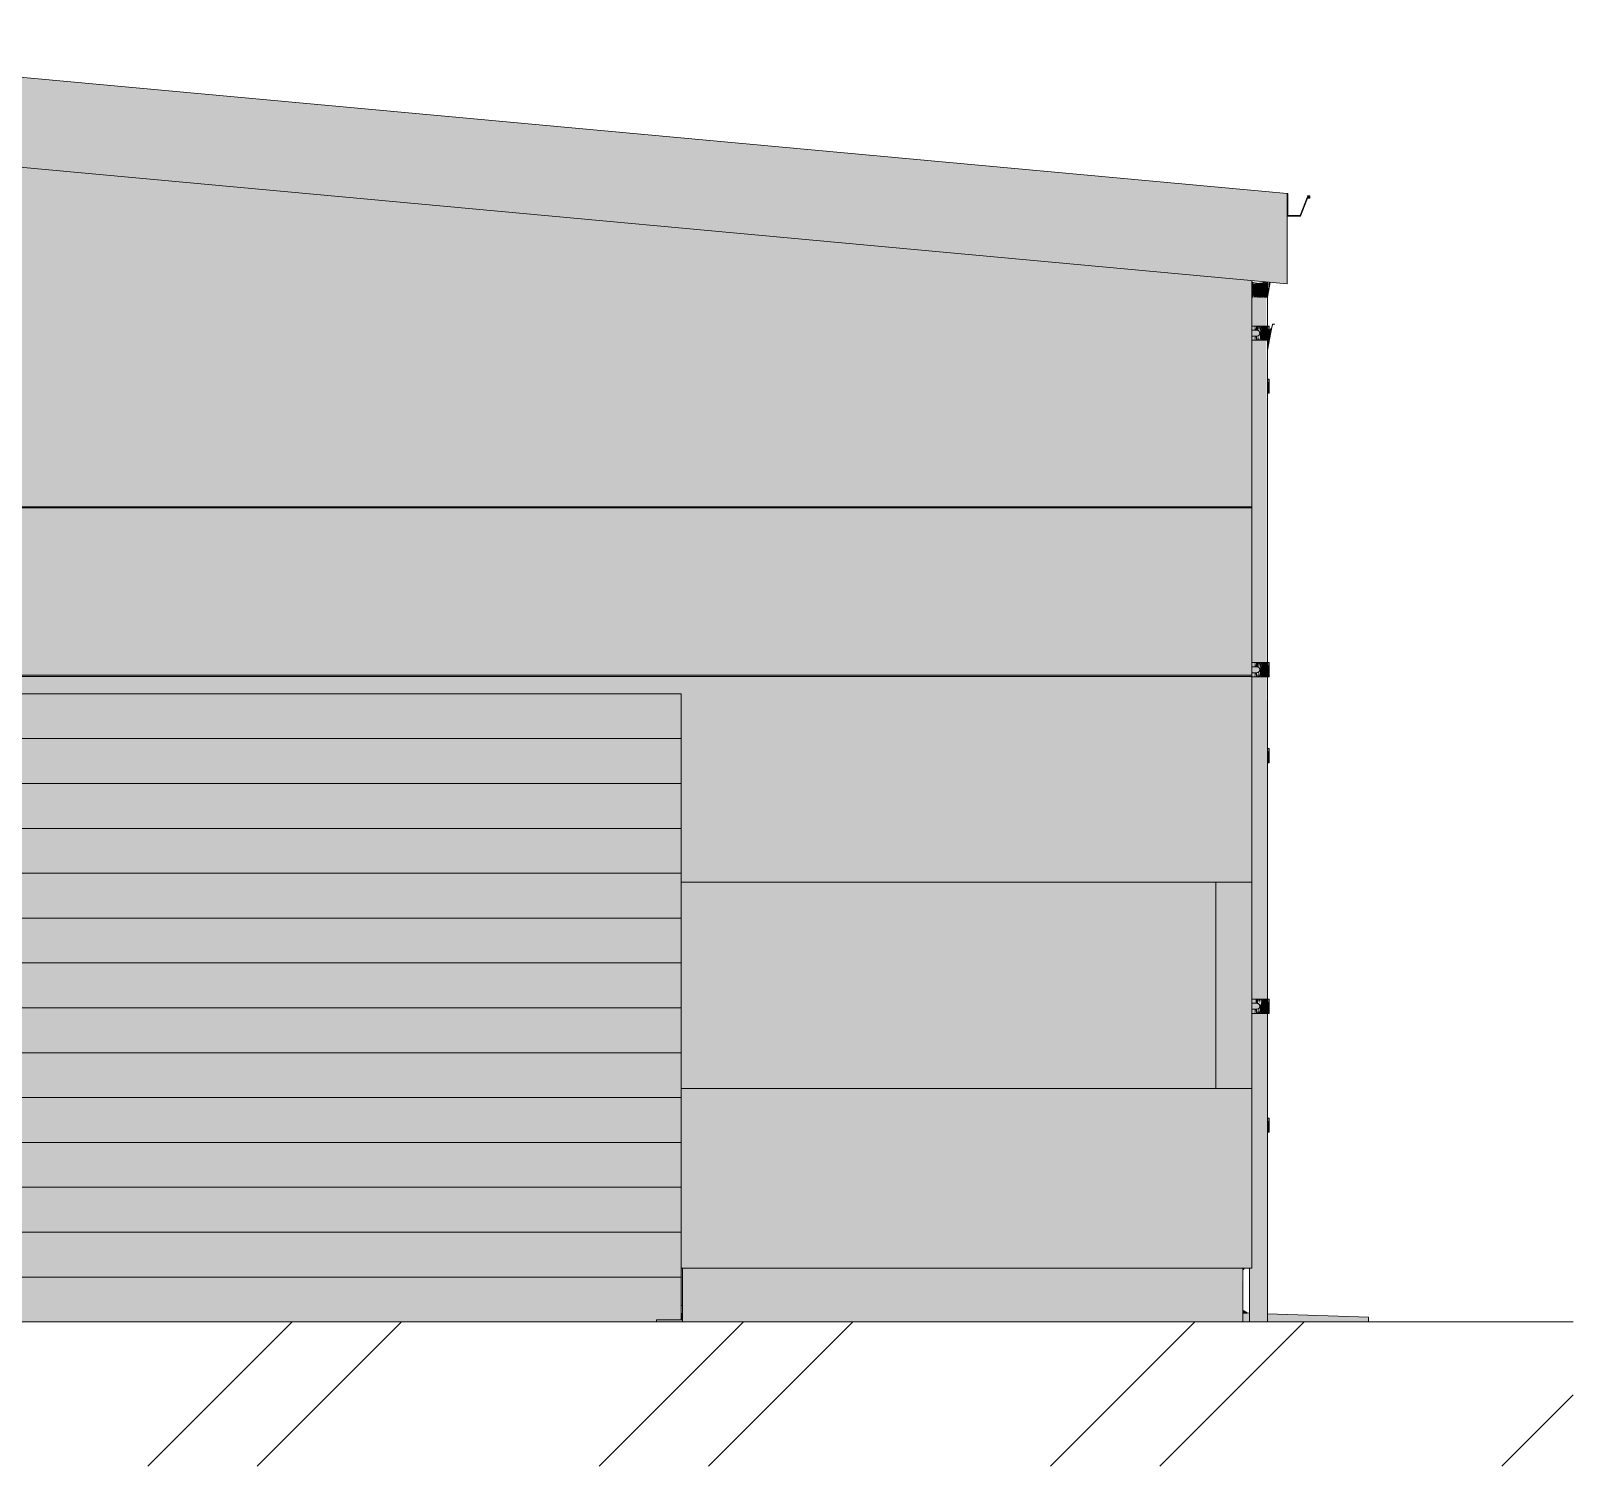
# Model space of a CAD drawing. Header units: millimetres. Extents: x -201521 to -179026, y -1554 to 6444.
# Drawn here: x -187618 to -179026, y -1554 to 6444 of the extents above; entities that cross this region are included whole.
import ezdxf

# ---------------------------------------------------------------- set-up
doc = ezdxf.new("R2010")
doc.units = ezdxf.units.MM
for name, color, linetype, lineweight, true_color in [('A-DETL-THIN-1', 7, 'Continuous', 9, 0xaaaaaa), ('A-DOOR-1', 7, 'Continuous', 9, 0xaaaaaa), ('A-DOOR-2', 7, 'Continuous', 9, 0xf7f7ef), ('A-DOOR-3', 7, 'Continuous', 9, 0xe2b180), ('A-DOOR-4', 11, 'Continuous', 25, 0xffaaaa), ('A-DOOR-5', 7, 'Continuous', 9, 0x686868), ('A-DOOR-GLAZ-1', 7, 'Continuous', 9, 0xaaaaaa), ('A-FLOR-1', 7, 'Continuous', 9, 0xbfb2ad), ('A-FLOR-2', 7, 'Continuous', 9, 0xaaaaaa), ('A-GENM-1', 7, 'Continuous', 9, 0xf6eddd), ('A-GENM-2', 7, 'Continuous', 9, 0xcbcbcb), ('A-ROOF-1', 251, 'Continuous', 9, 0x505050), ('A-ROOF-2', 7, 'Continuous', 9, 0xaaaaaa), ('A-ROOF-OTLN-1', 7, 'Continuous', 9, 0x787878), ('A-ROOF-OTLN-2', 7, 'Continuous', 9, 0xaaaaaa), ('A-WALL-1', 7, 'Continuous', 9, 0xd7d5cb), ('A-WALL-2', 7, 'Continuous', 9, 0x004080), ('A-WALL-3', 7, 'Continuous', 9, 0xdeddc7), ('A-WALL-4', 7, 'Continuous', 9, 0xaaaaaa), ('S-COLS-1', 7, 'Continuous', 9, 0xaaaaaa), ('S-COLS-2', 7, 'Continuous', 9, 0x787878), ('S-FSTN-1', 7, 'Continuous', 9, 0xaaaaaa), ('S-FSTN-2', 7, 'Continuous', 9, 0x7f7f7f), ('S-FSTN-3', 7, 'Continuous', 9, 0xbb502e), ('Vlastní 1_A-DETL-GENF-1', 7, 'Continuous', 9, 0xd4d4d4)]:
    doc.layers.add(name, color=color, linetype=linetype, lineweight=lineweight, true_color=true_color)

# ---------------------------------------------------------------- blocks, each defined once
blk = doc.blocks.new('M_S profily_ sloup - 374564-TITULKA')
at = {"layer": 'S-COLS-2'}
blk.add_hatch(color=256, dxfattribs=at).paths.add_polyline_path([(-183988.2, -699.6), (-183988.2, -450), (-183995.7, -450), (-183990.5, -699.6)])
blk = doc.blocks.new('Patní deska s ořezem - 388260-TITULKA')
at = {"layer": 'S-FSTN-2'}
for points in [[(-183990.5, -718.8), (-183988.2, -718.8), (-183990.5, -699.6), (-183995.7, -699.6), (-183995.7, -718.8)], [(-183990.5, -738), (-183988.2, -738), (-183990.5, -718.8), (-183995.7, -718.8), (-183995.7, -738)]]:
    blk.add_hatch(color=256, dxfattribs=at).paths.add_polyline_path(points)
at = {"layer": 'S-FSTN-3'}
blk.add_hatch(color=256, dxfattribs=at).paths.add_polyline_path([(-184078.4, -750), (-183988.2, -750), (-183990.5, -738), (-184133.2, -738), (-184133.2, -750), (-184108.2, -750)])
at = {"layer": 'S-FSTN-1'}
for p, q in [((-183988.2, -658), (-183996.7, -658)), ((-183988.2, -658), (-183996.7, -658)), ((-184133.2, -738), (-183990.5, -738)), ((-184133.2, -750), (-184133.2, -738))]:
    blk.add_line(p, q, dxfattribs=at)
blk = doc.blocks.new('M_Vrata_ výsuvná_ sekční - 3000X4000 MM-444875-TITULKA')
at = {"layer": 'A-DOOR-2'}
blk.add_hatch(color=256, dxfattribs=at).paths.add_polyline_path([(-187812.9, -750), (-184133.2, -750), (-184133.2, -738), (-183995.7, -738), (-183995.7, 2750), (-187995.7, 2750), (-187995.7, -738), (-187843.2, -738), (-187843.2, -750)])
at = {"layer": 'A-DOOR-1'}
for p, q in [((-187995.7, 2500), (-183995.7, 2500)), ((-183995.7, 2250), (-187995.7, 2250)), ((-183995.7, 2000), (-187995.7, 2000)), ((-183995.7, 1750), (-187995.7, 1750)), ((-183995.7, 1500), (-187995.7, 1500)), ((-183995.7, 1250), (-187995.7, 1250)), ((-183995.7, 1000), (-187995.7, 1000)), ((-183995.7, 750), (-187995.7, 750)), ((-183995.7, 500), (-187995.7, 500)), ((-183995.7, 250), (-187995.7, 250)), ((-183995.7, 0), (-187995.7, 0)), ((-183995.7, -250), (-187995.7, -250)), ((-187995.7, -450), (-187995.7, -738)), ((-183995.7, -500), (-187995.7, -500)), ((-183995.7, -738), (-183995.7, -450))]:
    blk.add_line(p, q, dxfattribs=at)
blk = doc.blocks.new('Construction_Roof-Accessories_Lindab_Round- - Lindab Round Downpipe System 150_100 High Build Polyester 001 Antique White-794159-TITULKA')
at = {"layer": 'A-GENM-1'}
for points in [[(-180728.5, 4424.3), (-180719.1, 4424.3), (-180724, 4503.8), (-180728.5, 4503.8), (-180728.5, 4472.5)], [(-180728.9, 2365.5), (-180728.5, 2365.5), (-180728.9, 2419.2)], [(-180728.5, 2365.5), (-180719.1, 2365.5), (-180724, 2445), (-180728.5, 2445), (-180728.5, 2419.6)], [(-180728.9, 306.6), (-180728.5, 306.6), (-180728.9, 360.4)], [(-180728.5, 306.6), (-180719.1, 306.6), (-180724, 386.1), (-180728.5, 386.1), (-180728.5, 366.7)]]:
    blk.add_hatch(color=256, dxfattribs=at).paths.add_polyline_path(points)
at = {"layer": 'A-GENM-2'}
for p, q in [((-180704.2, 4793.7), (-180729, 4671.4)), ((-180704.2, 4793.7), (-180729, 4671.4)), ((-180704.2, 4793.7), (-180728.9, 4664)), ((-180718.5, 4737.4), (-180712.3, 4777.3)), ((-180716.3, 4737.8), (-180705, 4793.7)), ((-180705, 4793.7), (-180716.3, 4737.8)), ((-180704.2, 4793.7), (-180707.7, 4785.4)), ((-180700.4, 4807.8), (-180705, 4793.7)), ((-180705, 4793.7), (-180700.4, 4807.8)), ((-180705, 4793.7), (-180704.2, 4793.7)), ((-180704.2, 4793.7), (-180705, 4793.7)), ((-180705, 4793.7), (-180704.2, 4793.7)), ((-180704.2, 4793.7), (-180705, 4793.7)), ((-180705, 4793.7), (-180704.2, 4793.7)), ((-180704.2, 4793.7), (-180705, 4793.7)), ((-180704.2, 4793.7), (-180699.7, 4807.5)), ((-180699.7, 4807.5), (-180704.2, 4793.7)), ((-180691.6, 4809.7), (-180697.7, 4809.7)), ((-180697.7, 4809.7), (-180691.6, 4809.7)), ((-180697.7, 4808.9), (-180691.6, 4808.9)), ((-180691.6, 4808.9), (-180697.7, 4808.9)), ((-180691.6, 4808.9), (-180691.6, 4809.7)), ((-180691.6, 4809.7), (-180691.6, 4808.9)), ((-180688.4, 4809.7), (-180691.6, 4809.7)), ((-180688.4, 4809.7), (-180691.6, 4809.7)), ((-180691.6, 4808.9), (-180688.4, 4808.9)), ((-180691.6, 4808.9), (-180688.4, 4808.9)), ((-180688.4, 4808.9), (-180688.4, 4809.7)), ((-180688.4, 4809.7), (-180688.4, 4808.9)), ((-180729, 4675.6), (-180720.9, 4715.1)), ((-180720.9, 4715.1), (-180729, 4675.6)), ((-180722.7, 4714.9), (-180728.1, 4679.9)), ((-180728.1, 4679.9), (-180722.7, 4714.9)), ((-180727.4, 4679.2), (-180721.2, 4719.6)), ((-180721.9, 4714.9), (-180727.4, 4679.2)), ((-180728.5, 4503.8), (-180728.9, 4503.8)), ((-180728.8, 4424.3), (-180728.8, 4503.8)), ((-180718.8, 4503.8), (-180728.5, 4503.8)), ((-180728.5, 4424.3), (-180728.5, 4503.8)), ((-180718.8, 4424.3), (-180718.8, 4503.8)), ((-180728.9, 4424.3), (-180728.5, 4424.3)), ((-180728.5, 4424.3), (-180718.8, 4424.3)), ((-180728.5, 2445), (-180728.9, 2445)), ((-180728.8, 2365.5), (-180728.8, 2445)), ((-180718.8, 2445), (-180728.5, 2445)), ((-180728.5, 2365.5), (-180728.5, 2445)), ((-180718.8, 2365.5), (-180718.8, 2445)), ((-180728.9, 2365.5), (-180728.5, 2365.5)), ((-180728.5, 2365.5), (-180718.8, 2365.5)), ((-180728.5, 386.1), (-180728.9, 386.1)), ((-180728.8, 306.6), (-180728.8, 386.1)), ((-180718.8, 386.1), (-180728.5, 386.1)), ((-180728.5, 306.6), (-180728.5, 386.1)), ((-180718.8, 306.6), (-180718.8, 386.1)), ((-180728.9, 306.6), (-180728.5, 306.6)), ((-180728.5, 306.6), (-180718.8, 306.6))]:
    blk.add_line(p, q, dxfattribs=at)
at = {"layer": 'A-GENM-2', "flags": 128}
for points in [[(-180713, 4777.4), (-180708.5, 4785.5), (-180705, 4793.7)], [(-180713, 4777.4), (-180708.5, 4785.5), (-180705, 4793.7)], [(-180704.2, 4793.7), (-180707.7, 4785.4), (-180712.3, 4777.3)]]:
    blk.add_lwpolyline(points, dxfattribs=at)
at = {"layer": 'A-GENM-2'}
for centre, radius, end in [((-180697.7, 4806.9), 2.86, 162.06479), ((-180697.7, 4806.9), 2.86, 162.06479), ((-180697.7, 4806.8), 2.12, 161.86243), ((-180697.7, 4806.8), 2.12, 161.86243)]:
    blk.add_arc(centre, radius, 90, end, dxfattribs=at)
for points in [[(-180712.3, 4777.3), (-180714.4, 4774), (-180716.8, 4770.8), (-180719.6, 4767.8)], [(-180719.5, 4768.9), (-180717, 4771.7), (-180714.9, 4774.5), (-180713, 4777.4)], [(-180719.5, 4768.9), (-180717, 4771.7), (-180714.9, 4774.5), (-180713, 4777.4)], [(-180714.5, 4748.2), (-180711.4, 4763.4), (-180708.2, 4778.5), (-180705, 4793.7)], [(-180705, 4793.7), (-180708.2, 4778.4), (-180711.4, 4763.3), (-180714.5, 4748.2)], [(-180727.4, 4679.2), (-180727.9, 4676.7), (-180728.4, 4674.1), (-180728.9, 4671.6)], [(-180728.9, 4671.6), (-180728.4, 4674.1), (-180727.9, 4676.7), (-180727.4, 4679.2)], [(-180728.1, 4679.9), (-180725.7, 4692.3), (-180723.3, 4704.7), (-180720.8, 4717.1)], [(-180720.8, 4717), (-180723.3, 4704.6), (-180725.7, 4692.3), (-180728.1, 4679.9)], [(-180719.5, 4719.6), (-180722.2, 4706.1), (-180724.9, 4692.6), (-180727.4, 4679.2)], [(-180727.4, 4679.2), (-180724.8, 4692.7), (-180722.2, 4706.1), (-180719.5, 4719.6)]]:
    blk.add_open_spline(points, degree=3, dxfattribs=at)
for points, knots in [([(-180704.2, 4793.7), (-180708.3, 4774.4), (-180713.3, 4750.3), (-180718.1, 4726.3), (-180719.1, 4721.4)], [0, 0, 0, 0, 0.5, 0.6289568, 0.6289568, 0.6289568, 0.6289568]), ([(-180719.1, 4721.4), (-180718.1, 4726.4), (-180713.3, 4750.4), (-180708.2, 4774.5), (-180704.2, 4793.7)], [0.3697904, 0.3697904, 0.3697904, 0.3697904, 0.5, 1, 1, 1, 1])]:
    blk.add_open_spline(points, degree=3, knots=knots, dxfattribs=at)
blk = doc.blocks.new('Construction_Roof-Accessories_Lindab_Round- - Lindab Round Downpipe System 150_100 High Build Polyester 001 Antique White-815879-TITULKA')
at = {"layer": 'A-GENM-1'}
for points in [[(-180814.2, 4959.4), (-180808.1, 4959.4), (-180815.7, 5035), (-180815.4, 4959.4)], [(-180782.4, 4959.4), (-180749.7, 4959.4), (-180746.7, 5043), (-180778.9, 5036.5), (-180810.8, 5035), (-180803.9, 4959.4), (-180783.2, 4959.4)], [(-180778.9, 5036.5), (-180801.2, 5040), (-180778.9, 5036.5)], [(-180728.5, 4719.6), (-180719.1, 4719.6), (-180724, 4799.1), (-180728.5, 4799.1), (-180728.5, 4737.4)], [(-180728.5, 2844.3), (-180719.1, 2844.3), (-180724, 2923.8), (-180728.5, 2923.8), (-180728.5, 2883.2)], [(-180728.5, 969), (-180719.1, 969), (-180724, 1048.5), (-180728.5, 1048.5), (-180728.5, 1028.9)], [(-180728.9, 969), (-180728.5, 969), (-180728.9, 1022.8)]]:
    blk.add_hatch(color=256, dxfattribs=at).paths.add_polyline_path(points)
h = blk.add_hatch(color=256, dxfattribs=at)
h.paths.add_polyline_path([(-180724.3, 5010.2), (-180721.9, 5010.2), (-180721.5, 5035)])
h.paths.add_polyline_path([(-180730.5, 4959.4), (-180730.4, 4959.9), (-180723.2, 5044.7), (-180746.7, 5043), (-180746.3, 4959.4), (-180730.6, 4959.4)])
h = blk.add_hatch(color=256, dxfattribs=at)
h.paths.add_polyline_path([(-180827.2, -750), (-180728.9, -750), (-180734.5, 4959.4), (-180815.7, 4959.2), (-180815.7, -450), (-180828.9, -450), (-180827.3, -750)])
h.paths.add_polyline_path([(-180793.9, 992.3), (-180799.9, 969), (-180795.9, 992.3), (-180794.1, 992.3)])
h.paths.add_polyline_path([(-180783.2, 969), (-180794.1, 969), (-180791.8, 992.3), (-180782, 992.3), (-180783.2, 969)])
h.paths.add_polyline_path([(-180769, 969), (-180781.6, 969), (-180777, 996.1), (-180770.2, 973.3)])
h.paths.add_polyline_path([(-180737.4, 969), (-180769, 969), (-180769, 1048.5), (-180731.2, 1048.5), (-180735.6, 969)])
h.paths.add_polyline_path([(-180793.9, 1025.3), (-180800.1, 1028.9), (-180794.8, 1028.9), (-180794.1, 1026)])
h.paths.add_polyline_path([(-180781.6, 1048.5), (-180787.6, 1025.3), (-180793.9, 1028.9), (-180791.8, 1048.5), (-180783.2, 1048.5)])
h.paths.add_polyline_path([(-180777, 1021.4), (-180778.9, 1048.5), (-180770.4, 1043.7), (-180774.8, 1028.9)])
h.paths.add_polyline_path([(-180793.9, 2867.6), (-180799.9, 2844.3), (-180799.7, 2867.6), (-180794.1, 2867.6)])
h.paths.add_polyline_path([(-180781.6, 2844.3), (-180794.1, 2844.3), (-180791.8, 2867.6), (-180782, 2867.6)])
h.paths.add_polyline_path([(-180771.4, 2844.3), (-180781.6, 2844.3), (-180774.3, 2862.4), (-180769, 2844.3)])
h.paths.add_polyline_path([(-180733.8, 2844.3), (-180769, 2844.3), (-180769, 2888.3), (-180753.9, 2923.8), (-180731.2, 2923.8), (-180731.2, 2844.3)])
h.paths.add_polyline_path([(-180771.4, 2883.2), (-180765.9, 2923.8), (-180756.9, 2923.8), (-180771.4, 2887)])
h.paths.add_polyline_path([(-180793.9, 2900.6), (-180800.2, 2900.6), (-180799.8, 2923.5), (-180794.1, 2901.3)])
h.paths.add_polyline_path([(-180781.6, 2923.8), (-180787.6, 2900.6), (-180793.9, 2900.6), (-180791.8, 2923.8), (-180783.2, 2923.8)])
h.paths.add_polyline_path([(-180777, 2896.7), (-180778.9, 2923.8), (-180769, 2923.8), (-180774.4, 2905.5)])
h.paths.add_polyline_path([(-180793.9, 4742.9), (-180800.1, 4737.4), (-180800.2, 4742.9), (-180794.1, 4742.9)])
h.paths.add_polyline_path([(-180781.6, 4719.6), (-180794.1, 4719.6), (-180791.4, 4742.9), (-180781.9, 4737.4)])
h.paths.add_polyline_path([(-180769, 4719.6), (-180781.6, 4719.6), (-180774.2, 4737.4), (-180771.4, 4727.7)])
h.paths.add_polyline_path([(-180753.5, 4719.6), (-180769, 4719.6), (-180769, 4763.6), (-180753.6, 4799.1), (-180731.2, 4799.1), (-180735.6, 4719.6), (-180746.2, 4719.6)])
h.paths.add_polyline_path([(-180771.4, 4762.3), (-180765.6, 4799.1), (-180756.9, 4799.1), (-180769, 4768.4)])
h.paths.add_polyline_path([(-180793.9, 4775.9), (-180800.2, 4775.9), (-180799.9, 4799.1), (-180794.1, 4776.6)])
h.paths.add_polyline_path([(-180781.6, 4799.1), (-180787.6, 4775.9), (-180793.9, 4775.9), (-180791.5, 4799.1), (-180783.2, 4799.1)])
h.paths.add_polyline_path([(-180777, 4772), (-180778.5, 4799.1), (-180769, 4799.1), (-180771.4, 4791.1)])
h = blk.add_hatch(color=256, dxfattribs=at)
h.paths.add_polyline_path([(-180781.6, 4719.6), (-180769, 4719.6), (-180778.6, 4737.4)])
h.paths.add_polyline_path([(-180781.6, 4719.6), (-180787.6, 4742.9), (-180793.9, 4737.4), (-180793.9, 4719.6), (-180783.2, 4719.6)])
h.paths.add_polyline_path([(-180793.9, 4775.9), (-180799.9, 4799.1), (-180800.2, 4775.9), (-180794.1, 4775.9)])
h.paths.add_polyline_path([(-180781.6, 4799.1), (-180794.1, 4799.1), (-180793.9, 4775.9), (-180782, 4774.9)])
h.paths.add_polyline_path([(-180769, 4799.1), (-180781.6, 4799.1), (-180777, 4772)])
h.paths.add_polyline_path([(-180756.9, 4799.1), (-180769, 4799.1), (-180771.4, 4762.3), (-180759.1, 4793.5)])
h.paths.add_polyline_path([(-180746.2, 4719.6), (-180731.2, 4719.6), (-180731.2, 4799.1), (-180756.9, 4799.1), (-180771.4, 4756.5), (-180769, 4719.6), (-180756.9, 4719.6)])
h.paths.add_polyline_path([(-180799.9, 4719.6), (-180794.1, 4742.9), (-180800.1, 4737.4)])
h = blk.add_hatch(color=256, dxfattribs=at)
h.paths.add_polyline_path([(-180793.9, 2900.6), (-180799.9, 2923.8), (-180800.2, 2900.6), (-180794.1, 2900.6)])
h.paths.add_polyline_path([(-180781.6, 2923.8), (-180794.1, 2923.8), (-180793.9, 2900.6), (-180782, 2899.6)])
h.paths.add_polyline_path([(-180769, 2923.8), (-180781.6, 2923.8), (-180777, 2896.7)])
h.paths.add_polyline_path([(-180756.9, 2923.8), (-180769, 2923.8), (-180771.4, 2887), (-180759.1, 2918.2)])
h.paths.add_polyline_path([(-180781.6, 2844.3), (-180787.6, 2867.6), (-180793.9, 2867.6), (-180793.9, 2844.3), (-180783.2, 2844.3)])
h.paths.add_polyline_path([(-180769, 2844.3), (-180777, 2871.4), (-180781.6, 2844.3)])
h.paths.add_polyline_path([(-180758.8, 2844.3), (-180731.2, 2844.3), (-180731.2, 2923.8), (-180756.9, 2923.8), (-180771.4, 2881.2), (-180769, 2844.3)])
h.paths.add_polyline_path([(-180799.9, 2844.3), (-180794.1, 2867.6), (-180800.2, 2867.6)])
h = blk.add_hatch(color=256, dxfattribs=at)
h.paths.add_polyline_path([(-180781.6, 969), (-180769, 969), (-180777, 996.1)])
h.paths.add_polyline_path([(-180781.6, 969), (-180787.6, 992.3), (-180793.9, 992.3), (-180793.9, 969), (-180783.2, 969)])
h.paths.add_polyline_path([(-180799.9, 969), (-180794.1, 992.3), (-180800.2, 992.3)])
h.paths.add_polyline_path([(-180793.9, 1025.3), (-180800.1, 1028.9), (-180800.2, 1025.3), (-180794.1, 1025.3)])
h.paths.add_polyline_path([(-180781.6, 1048.5), (-180794.1, 1048.5), (-180793.9, 1025.3), (-180781.9, 1028.9)])
h.paths.add_polyline_path([(-180769, 1048.5), (-180781.6, 1048.5), (-180774.8, 1028.9)])
h.paths.add_polyline_path([(-180756.9, 1048.5), (-180769, 1048.5), (-180764.6, 1028.9), (-180759.1, 1042.8)])
h.paths.add_polyline_path([(-180731.2, 969), (-180731.2, 1048.5), (-180756.9, 1048.5), (-180771.4, 1005.9), (-180769, 969), (-180737.4, 969)])
at = {"layer": 'A-GENM-2'}
for p, q in [((-180808.1, 4959.4), (-180811.1, 5043)), ((-180746.7, 5043), (-180749.7, 4959.4)), ((-180713.4, 5043.7), (-180730.5, 4959.4)), ((-180713.4, 5043.7), (-180730.5, 4959.4)), ((-180729.2, 4969.7), (-180720.9, 5010.5)), ((-180720.9, 5010.5), (-180729.2, 4969.7)), ((-180712.8, 5043.7), (-180728.9, 4959.4)), ((-180722.7, 5010.2), (-180728.1, 4975.3)), ((-180728.1, 4975.3), (-180722.7, 5010.2)), ((-180727.4, 4974.6), (-180716.7, 5044.1)), ((-180721.9, 5010.2), (-180727.4, 4974.6)), ((-180716.3, 5033.1), (-180714.2, 5043.8)), ((-180714.2, 5043.8), (-180716.3, 5033.1)), ((-180778.9, 4959.4), (-180783.2, 4959.4)), ((-180765.9, 4959.4), (-180772.6, 4959.4)), ((-180753.9, 4959.4), (-180760.5, 4959.4)), ((-180743.5, 4959.4), (-180749.4, 4959.4)), ((-180735.6, 4959.4), (-180738.9, 4959.4)), ((-180728.9, 4959.4), (-180730.6, 4959.4)), ((-180730.5, 4959.4), (-180728.9, 4959.4)), ((-180728.9, -750), (-180728.9, 4959.4)), ((-180731.2, 4799.1), (-180815.6, 4799.1)), ((-180815, 4799.1), (-180794.1, 4799.1)), ((-180787.6, 4775.9), (-180811.3, 4775.9)), ((-180811.3, 4742.9), (-180787.6, 4742.9)), ((-180810.7, 4775.9), (-180800.2, 4775.9)), ((-180800.2, 4742.9), (-180810.7, 4742.9)), ((-180731.2, 4799.1), (-180729.9, 4799.1)), ((-180730, 4799.1), (-180730.9, 4799.1)), ((-180730, 4799.1), (-180728.8, 4799.1)), ((-180728.5, 4799.1), (-180729.9, 4799.1)), ((-180728.8, 4719.6), (-180728.8, 4799.1)), ((-180718.8, 4799.1), (-180728.5, 4799.1)), ((-180728.5, 4719.6), (-180728.5, 4799.1)), ((-180718.8, 4719.6), (-180718.8, 4799.1)), ((-180815.6, 4719.6), (-180731.2, 4719.6)), ((-180794.1, 4719.6), (-180815, 4719.6)), ((-180729.9, 4719.6), (-180731.2, 4719.6)), ((-180730.9, 4719.6), (-180730, 4719.6)), ((-180728.8, 4719.6), (-180730, 4719.6)), ((-180729.9, 4719.6), (-180728.5, 4719.6)), ((-180728.5, 4719.6), (-180718.8, 4719.6)), ((-180731.2, 2923.8), (-180815.6, 2923.8)), ((-180815, 2923.8), (-180794.1, 2923.8)), ((-180731.2, 2923.8), (-180729.9, 2923.8)), ((-180730, 2923.8), (-180730.9, 2923.8)), ((-180730, 2923.8), (-180728.8, 2923.8)), ((-180728.5, 2923.8), (-180729.9, 2923.8)), ((-180728.8, 2844.3), (-180728.8, 2923.8)), ((-180718.8, 2923.8), (-180728.5, 2923.8)), ((-180728.5, 2844.3), (-180728.5, 2923.8)), ((-180718.8, 2844.3), (-180718.8, 2923.8)), ((-180815.6, 2844.3), (-180731.2, 2844.3)), ((-180794.1, 2844.3), (-180815, 2844.3)), ((-180787.6, 2900.6), (-180811.3, 2900.6)), ((-180811.3, 2867.6), (-180787.6, 2867.6)), ((-180810.7, 2900.6), (-180800.2, 2900.6)), ((-180800.2, 2867.6), (-180810.7, 2867.6)), ((-180729.9, 2844.3), (-180731.2, 2844.3)), ((-180730.9, 2844.3), (-180730, 2844.3)), ((-180728.8, 2844.3), (-180730, 2844.3)), ((-180729.9, 2844.3), (-180728.5, 2844.3)), ((-180728.5, 2844.3), (-180718.8, 2844.3)), ((-180731.2, 1048.5), (-180815.6, 1048.5)), ((-180815, 1048.5), (-180794.1, 1048.5)), ((-180731.2, 1048.5), (-180729.9, 1048.5)), ((-180730, 1048.5), (-180730.9, 1048.5)), ((-180730, 1048.5), (-180728.8, 1048.5)), ((-180728.5, 1048.5), (-180729.9, 1048.5)), ((-180728.8, 969), (-180728.8, 1048.5)), ((-180718.8, 1048.5), (-180728.5, 1048.5)), ((-180728.5, 969), (-180728.5, 1048.5)), ((-180718.8, 969), (-180718.8, 1048.5)), ((-180815.6, 969), (-180731.2, 969)), ((-180794.1, 969), (-180815, 969)), ((-180787.6, 1025.3), (-180811.3, 1025.3)), ((-180811.3, 992.3), (-180787.6, 992.3)), ((-180810.7, 1025.3), (-180800.2, 1025.3)), ((-180800.2, 992.3), (-180810.7, 992.3)), ((-180729.9, 969), (-180731.2, 969)), ((-180730.9, 969), (-180730, 969)), ((-180728.8, 969), (-180730, 969)), ((-180729.9, 969), (-180728.5, 969)), ((-180728.5, 969), (-180718.8, 969)), ((-180828.9, -450), (-180828.9, -750))]:
    blk.add_line(p, q, dxfattribs=at)
for points in [[(-180746.7, 5043), (-180749.8, 5041.6), (-180756.3, 5039.3), (-180767.4, 5037), (-180778.9, 5036.3), (-180790.4, 5037), (-180801.4, 5039.2), (-180808, 5041.6), (-180811.1, 5043)], [(-180778.9, 5037), (-180775.1, 5037), (-180767.5, 5037.5), (-180756.7, 5039.7), (-180750.2, 5042), (-180747.2, 5043.4)], [(-180778.9, 5037), (-180775.1, 5037), (-180767.5, 5037.5), (-180756.7, 5039.7), (-180750.2, 5042), (-180747.2, 5043.4)], [(-180728.1, 4975.3), (-180725.7, 4987.6), (-180723.3, 5000), (-180720.8, 5012.4)], [(-180720.8, 5012.4), (-180723.3, 5000), (-180725.7, 4987.6), (-180728.1, 4975.3)], [(-180814.4, 4959.4), (-180812.5, 4959.4), (-180810.4, 4959.4), (-180808.1, 4959.4)], [(-180785.1, 4959.4), (-180784.4, 4959.4), (-180783.8, 4959.4), (-180783.2, 4959.4)], [(-180741.1, 4959.4), (-180740.4, 4959.4), (-180739.7, 4959.4), (-180739, 4959.4)], [(-180734.5, 4959.4), (-180732.7, 4959.4), (-180731.4, 4959.4), (-180730.5, 4959.4)], [(-180727.4, 4974.6), (-180727.9, 4972), (-180728.9, 4967), (-180729.9, 4961.9), (-180730.5, 4959.4)], [(-180730.5, 4959.4), (-180729.9, 4961.9), (-180728.9, 4967), (-180727.9, 4972), (-180727.4, 4974.6)], [(-180782, 2868.6), (-180781.1, 2868.9), (-180779.4, 2869.7), (-180777, 2871.4), (-180774.9, 2873.4), (-180773.3, 2875.8), (-180772.1, 2878.4), (-180771.5, 2880.3), (-180771.4, 2881.2)]]:
    blk.add_open_spline(points, degree=3, dxfattribs=at)
for points, knots in [([(-180810.6, 5043.4), (-180807.5, 5042), (-180801.1, 5039.7), (-180791.6, 5037.8), (-180785.5, 5037.2), (-180783.2, 5037.1)], [-1, -1, -1, -1, -0.8333333, -0.6666667, -0.5635194, -0.5635194, -0.5635194, -0.5635194]), ([(-180810.6, 5043.4), (-180807.5, 5042), (-180801.1, 5039.7), (-180791.6, 5037.8), (-180785.5, 5037.2), (-180783.2, 5037.1)], [0, 0, 0, 0, 0.1666667, 0.3333333, 0.4364806, 0.4364806, 0.4364806, 0.4364806]), ([(-180713.7, 5043.7), (-180714.5, 5039.6), (-180719.2, 5016.5), (-180723.8, 4993.4), (-180727.4, 4974.6)], [0.3933366, 0.3933366, 0.3933366, 0.3933366, 0.5, 1, 1, 1, 1]), ([(-180727.4, 4974.6), (-180723.8, 4993.6), (-180719.2, 5016.6), (-180714.5, 5039.7), (-180713.6, 5043.7)], [0, 0, 0, 0, 0.5, 0.6053849, 0.6053849, 0.6053849, 0.6053849]), ([(-180787.6, 4775.9), (-180786.6, 4775.9), (-180784.7, 4775.7), (-180782, 4775), (-180779.4, 4773.8), (-180777, 4772.1), (-180774.9, 4770.1), (-180773.3, 4767.7), (-180772.1, 4765.1), (-180771.2, 4762), (-180771, 4758.6), (-180771.5, 4755.1), (-180772.7, 4752.2), (-180773.9, 4750.2), (-180775, 4748.8), (-180776.2, 4747.4), (-180778, 4745.9), (-180781.7, 4743.7), (-180785.2, 4742.9), (-180787.6, 4742.9)], [0, 0, 0, 0, 0.055556, 0.111111, 0.166667, 0.222222, 0.277778, 0.333333, 0.388889, 0.444444, 0.513889, 0.583333, 0.652778, 0.6875, 0.722222, 0.756944, 0.791667, 0.861111, 1, 1, 1, 1]), ([(-180782, 4743.9), (-180781.1, 4744.2), (-180779.4, 4745), (-180777, 4746.7), (-180774.9, 4748.7), (-180773.3, 4751.1), (-180772.1, 4753.7), (-180771.2, 4756.7), (-180771, 4760.1), (-180771.5, 4763.7), (-180772.7, 4766.5), (-180773.9, 4768.6), (-180775, 4770), (-180776.2, 4771.4), (-180778, 4772.9), (-180780, 4774.1), (-180781.6, 4774.7), (-180782, 4774.9)], [0.1111111, 0.1111111, 0.1111111, 0.1111111, 0.1666667, 0.2222222, 0.2777778, 0.3333333, 0.3888889, 0.4444444, 0.5138889, 0.5833333, 0.6527778, 0.6875, 0.7222222, 0.7569444, 0.7916667, 0.8611111, 0.8888889, 0.8888889, 0.8888889, 0.8888889]), ([(-180787.6, 2900.6), (-180786.6, 2900.6), (-180784.7, 2900.4), (-180782, 2899.7), (-180779.4, 2898.4), (-180777, 2896.8), (-180774.9, 2894.7), (-180773.3, 2892.4), (-180772.1, 2889.8), (-180771.2, 2886.7), (-180771, 2883.3), (-180771.5, 2879.8), (-180772.7, 2876.9), (-180773.9, 2874.9), (-180775, 2873.4), (-180776.2, 2872.1), (-180778, 2870.6), (-180781.7, 2868.3), (-180785.2, 2867.6), (-180787.6, 2867.6)], [0, 0, 0, 0, 0.055556, 0.111111, 0.166667, 0.222222, 0.277778, 0.333333, 0.388889, 0.444444, 0.513889, 0.583333, 0.652778, 0.6875, 0.722222, 0.756944, 0.791667, 0.861111, 1, 1, 1, 1]), ([(-180771.1, 2883.2), (-180771.1, 2883.7), (-180771.1, 2885.5), (-180771.5, 2888.4), (-180772.7, 2891.2), (-180773.9, 2893.3), (-180775, 2894.7), (-180776.2, 2896.1), (-180778, 2897.6), (-180780, 2898.8), (-180781.6, 2899.4), (-180782, 2899.6)], [0.4822271, 0.4822271, 0.4822271, 0.4822271, 0.5138889, 0.5833333, 0.6527778, 0.6875, 0.7222222, 0.7569444, 0.7916667, 0.8611111, 0.8888889, 0.8888889, 0.8888889, 0.8888889]), ([(-180787.6, 1025.3), (-180786.6, 1025.3), (-180784.7, 1025.1), (-180782, 1024.4), (-180779.4, 1023.1), (-180777, 1021.5), (-180774.9, 1019.4), (-180773.3, 1017.1), (-180772.1, 1014.4), (-180771.2, 1011.4), (-180771, 1008), (-180771.5, 1004.5), (-180772.7, 1001.6), (-180773.9, 999.6), (-180775, 998.1), (-180776.2, 996.8), (-180778, 995.3), (-180781.7, 993), (-180785.2, 992.3), (-180787.6, 992.3)], [0, 0, 0, 0, 0.055556, 0.111111, 0.166667, 0.222222, 0.277778, 0.333333, 0.388889, 0.444444, 0.513889, 0.583333, 0.652778, 0.6875, 0.722222, 0.756944, 0.791667, 0.861111, 1, 1, 1, 1]), ([(-180782, 993.3), (-180781.1, 993.6), (-180779.4, 994.4), (-180777, 996.1), (-180774.9, 998.1), (-180773.3, 1000.5), (-180772.1, 1003.1), (-180771.2, 1006.1), (-180771, 1009.5), (-180771.5, 1013.1), (-180772.7, 1015.9), (-180773.9, 1017.9), (-180775, 1019.4), (-180776.2, 1020.7), (-180778, 1022.3), (-180780, 1023.5), (-180781.6, 1024.1), (-180782, 1024.3)], [0.1111111, 0.1111111, 0.1111111, 0.1111111, 0.1666667, 0.2222222, 0.2777778, 0.3333333, 0.3888889, 0.4444444, 0.5138889, 0.5833333, 0.6527778, 0.6875, 0.7222222, 0.7569444, 0.7916667, 0.8611111, 0.8888889, 0.8888889, 0.8888889, 0.8888889])]:
    blk.add_open_spline(points, degree=3, knots=knots, dxfattribs=at)
blk = doc.blocks.new('Vnější jednoduché dvoukřídlé dveře - 1050 x 2100mm-V2-TITULKA')
at = {"layer": 'A-DOOR-3'}
blk.add_hatch(color=256, dxfattribs=at).paths.add_polyline_path([(-180841.8, -700), (-180865.7, -685.9), (-180865.7, -700)])
at = {"layer": 'A-DOOR-5'}
for points in [[(-180865.7, -450), (-180865.7, -458), (-180863.2, -458), (-180863.2, -450)], [(-180863.2, -458), (-180861.4, -457), (-180863.2, -450)]]:
    blk.add_hatch(color=256, dxfattribs=at).paths.add_polyline_path(points)
at = {"layer": 'A-DOOR-1'}
for p, q in [((-180863.2, -458), (-180867.2, -458)), ((-180861.2, -456), (-180861.2, -450))]:
    blk.add_line(p, q, dxfattribs=at)
for points, knots in [([(-180861.2, -456), (-180861.2, -456.2), (-180861.2, -456.4), (-180861.3, -456.8), (-180861.4, -457), (-180861.5, -457.1), (-180861.6, -457.3), (-180861.8, -457.4), (-180862, -457.6), (-180862.2, -457.7), (-180862.4, -457.9), (-180862.7, -458), (-180863, -458), (-180863.2, -458)], [0, 0, 0, 0, 0.166667, 0.25, 0.333333, 0.375, 0.416667, 0.5, 0.583333, 0.666667, 0.75, 0.833333, 1, 1, 1, 1]), ([(-180861.2, -456), (-180861.2, -456.2), (-180861.2, -456.4), (-180861.3, -456.8), (-180861.4, -456.9), (-180861.4, -457)], [0, 0, 0, 0, 0.1666667, 0.25, 0.3333333, 0.3333333, 0.3333333, 0.3333333])]:
    blk.add_open_spline(points, degree=3, knots=knots, dxfattribs=at)
at = {"layer": 'A-DOOR-4'}
for p, q in [((-180841.8, -700), (-180865.7, -685.9)), ((-180865.7, -700), (-180841.8, -700))]:
    blk.add_line(p, q, dxfattribs=at)

msp = doc.modelspace()

# ---------------------------------------------------------------- hatches: boundary and pattern name
at = {"layer": 'A-FLOR-1'}
h = msp.add_hatch(color=256, dxfattribs=at)
h.paths.add_polyline_path([(-180695.3, -750), (-180165.7, -750), (-180165.7, -724.4), (-180728.9, -704.8), (-180728.9, -750)])
h.paths.add_polyline_path([(-180828.9, -750), (-180828.9, -701.3), (-180865.7, -700), (-180865.7, -750)])
at = {"layer": 'A-ROOF-1'}
msp.add_hatch(color=256, dxfattribs=at).paths.add_polyline_path([(-180618.2, 5035), (-180618.2, 5537.1), (-190488.2, 6444), (-200358.2, 5537.1), (-200358.2, 5035), (-190488.2, 5941.9), (-180695.3, 5042.1)])
at = {"layer": 'A-ROOF-OTLN-1'}
msp.add_hatch(color=256, dxfattribs=at).paths.add_polyline_path([(-180544, 5412.2), (-180546.4, 5415.4), (-180615, 5415.4), (-180618.2, 5412.2)])
at = {"layer": 'A-WALL-1'}
h = msp.add_hatch(color=256, dxfattribs=at)
h.paths.add_polyline_path([(-199958.2, 1700), (-196988.2, 1700), (-196988.2, 2750), (-192988.2, 2750), (-192988.2, 1700), (-187995.7, 1700), (-187995.7, 2750), (-183995.7, 2750), (-183995.7, 1700), (-180815.7, 1700), (-180815.7, 2846.6), (-199958.2, 2844.1), (-199958.2, 1757.4)])
h.paths.add_polyline_path([(-186407, 2853.6), (-180815.7, 2853.6), (-180815.7, 3785.6), (-199958.2, 3781.8), (-199958.2, 2853.6), (-186758.5, 2853.6)])
h.paths.add_polyline_path([(-180827.1, 3792.6), (-180815.7, 3792.6), (-180815.7, 5053.1), (-190488.2, 5941.9), (-199958.2, 5068.5), (-199958.2, 3792.6), (-180871, 3792.6)])
for points in [[(-180827.1, 3785.6), (-180815.7, 3785.6), (-180815.7, 3792.6), (-199958.2, 3792.6), (-199958.2, 3785.6), (-180871, 3785.6)], [(-180827.1, 2846.6), (-180815.7, 2846.6), (-180815.7, 2853.6), (-199958.2, 2853.6), (-199958.2, 2846.6), (-180871, 2846.6)], [(-181015.7, -450), (-180815.7, -450), (-180815.7, 550), (-181015.7, 550), (-181015.7, -428)]]:
    msp.add_hatch(color=256, dxfattribs=at).paths.add_polyline_path(points)
h = msp.add_hatch(color=256, dxfattribs=at)
h.paths.add_polyline_path([(-199958.2, -450), (-196979.2, -450), (-196979.2, 550), (-199958.2, 550), (-199958.2, -428)])
h.paths.add_polyline_path([(-183858.7, -450), (-181015.7, -450), (-181015.7, 550), (-183995.7, 550), (-183995.7, -450), (-183946.6, -450)])
h.paths.add_polyline_path([(-192979.2, -450), (-187995.7, -450), (-187995.7, 550), (-192979.2, 550), (-192979.2, -229.3)])
at = {"layer": 'A-WALL-2'}
h = msp.add_hatch(color=256, dxfattribs=at)
h.paths.add_polyline_path([(-188120.5, 550), (-187995.7, 550), (-187995.7, 1700), (-192979.2, 1700), (-192979.2, 550), (-188164.4, 550)])
h.paths.add_polyline_path([(-199983.2, 550), (-196979.2, 550), (-196979.2, 1700), (-199999.2, 1700), (-199999.2, 550)])
h.paths.add_polyline_path([(-181046.8, 550), (-181015.7, 550), (-181015.7, 1700), (-183995.7, 1700), (-183995.7, 550), (-181090.7, 550)])
msp.add_hatch(color=256, dxfattribs=at).paths.add_polyline_path([(-181002.8, 550), (-180815.7, 550), (-180815.7, 1700), (-181015.7, 1700), (-181015.7, 550)])
at = {"layer": 'A-WALL-3'}
msp.add_hatch(color=256, dxfattribs=at).paths.add_polyline_path([(-181134.6, -750), (-180865.7, -750), (-180871, -450), (-183988.2, -450), (-183988.2, -750), (-181178.6, -750)])
at = {"layer": 'Vlastní 1_A-DETL-GENF-1'}
h = msp.add_hatch(dxfattribs=at)
h.set_pattern_fill('FP_1', color=256, style=0, pattern_type=2)
h.set_pattern_definition([(45, (-190273.6, 2682.2), (-1257.24, 1257.24), []), (45, (-190273.6, 4587.2), (-1257.24, 1257.24), [])])
h.paths.add_polyline_path([(-179025.7, -1553.7), (-179025.7, -750), (-201520.9, -750), (-201520.9, -1553.7), (-180431.7, -1553.7)])

# ---------------------------------------------------------------- linework, layer by layer
at = {"layer": 'A-DETL-THIN-1'}
msp.add_line((-179025.7, -750), (-201520.9, -750), dxfattribs=at)
at = {"layer": 'A-FLOR-2'}
for p, q in [((-180865.7, -700), (-180828.9, -701.3)), ((-180728.9, -704.8), (-180165.7, -724.4)), ((-180165.7, -750), (-180165.7, -724.4))]:
    msp.add_line(p, q, dxfattribs=at)
at = {"layer": 'A-ROOF-2'}
for p, q in [((-190488.2, 6444), (-180618.2, 5537.1)), ((-180618.2, 5035), (-190488.2, 5941.9)), ((-180618.2, 5412.2), (-180618.2, 5035))]:
    msp.add_line(p, q, dxfattribs=at)
at = {"layer": 'A-ROOF-OTLN-2'}
for p, q in [((-180615, 5537.1), (-180618.2, 5537.1)), ((-180618.2, 5537.1), (-180618.2, 5412.2)), ((-180615, 5415.4), (-180615, 5537.1)), ((-180508.3, 5514.9), (-180546.4, 5415.4)), ((-180544, 5412.2), (-180505.9, 5511.7)), ((-180508.3, 5514.9), (-180496.4, 5514.9)), ((-180505.9, 5524.4), (-180505.9, 5521.2)), ((-180505.9, 5521.2), (-180505.9, 5524.4)), ((-180505.9, 5524.4), (-180493.2, 5524.4)), ((-180496.4, 5521.2), (-180505.9, 5521.2)), ((-180493.2, 5511.7), (-180505.9, 5511.7)), ((-180496.4, 5521.2), (-180496.4, 5514.9)), ((-180496.4, 5514.9), (-180496.4, 5521.2)), ((-180493.2, 5511.7), (-180493.2, 5524.4)), ((-180493.2, 5524.4), (-180493.2, 5511.7)), ((-180546.4, 5415.4), (-180615, 5415.4)), ((-180618.2, 5412.2), (-180544, 5412.2))]:
    msp.add_line(p, q, dxfattribs=at)
at = {"layer": 'A-WALL-4'}
for p, q in [((-180815.7, 5053.1), (-180815.7, 550)), ((-199958.2, 3792.6), (-180815.7, 3792.6)), ((-180815.7, 3785.6), (-199958.2, 3785.6)), ((-199958.2, 2853.6), (-180815.7, 2853.6)), ((-180815.7, 2846.6), (-199958.2, 2846.6)), ((-187995.7, 2750), (-183995.7, 2750)), ((-183995.7, 2750), (-183995.7, 1700)), ((-180815.7, 1700), (-183995.7, 1700)), ((-183995.7, 1700), (-183995.7, -450)), ((-181015.7, 550), (-181015.7, 1700)), ((-183995.7, 550), (-180815.7, 550)), ((-180815.7, 550), (-180815.7, -450)), ((-183995.7, -450), (-180815.7, -450)), ((-183988.2, -450), (-183988.2, -750)), ((-180865.7, -750), (-180865.7, -450))]:
    msp.add_line(p, q, dxfattribs=at)

# ---------------------------------------------------------------- block references
at = {"layer": 'A-DOOR-1'}
msp.add_blockref('M_Vrata_ výsuvná_ sekční - 3000X4000 MM-444875-TITULKA', (0, 0), dxfattribs=at)
at = {"layer": 'A-DOOR-GLAZ-1'}
msp.add_blockref('Vnější jednoduché dvoukřídlé dveře - 1050 x 2100mm-V2-TITULKA', (0, 0), dxfattribs=at)
at = {"layer": 'A-GENM-2'}
for name in ['Construction_Roof-Accessories_Lindab_Round- - Lindab Round Downpipe System 150_100 High Build Polyester 001 Antique White-815879-TITULKA', 'Construction_Roof-Accessories_Lindab_Round- - Lindab Round Downpipe System 150_100 High Build Polyester 001 Antique White-794159-TITULKA']:
    msp.add_blockref(name, (0, 0), dxfattribs=at)
at = {"layer": 'S-COLS-1'}
msp.add_blockref('M_S profily_ sloup - 374564-TITULKA', (0, 0), dxfattribs=at)
at = {"layer": 'S-FSTN-1'}
msp.add_blockref('Patní deska s ořezem - 388260-TITULKA', (0, 0), dxfattribs=at)

doc.saveas('drawing.dxf')
